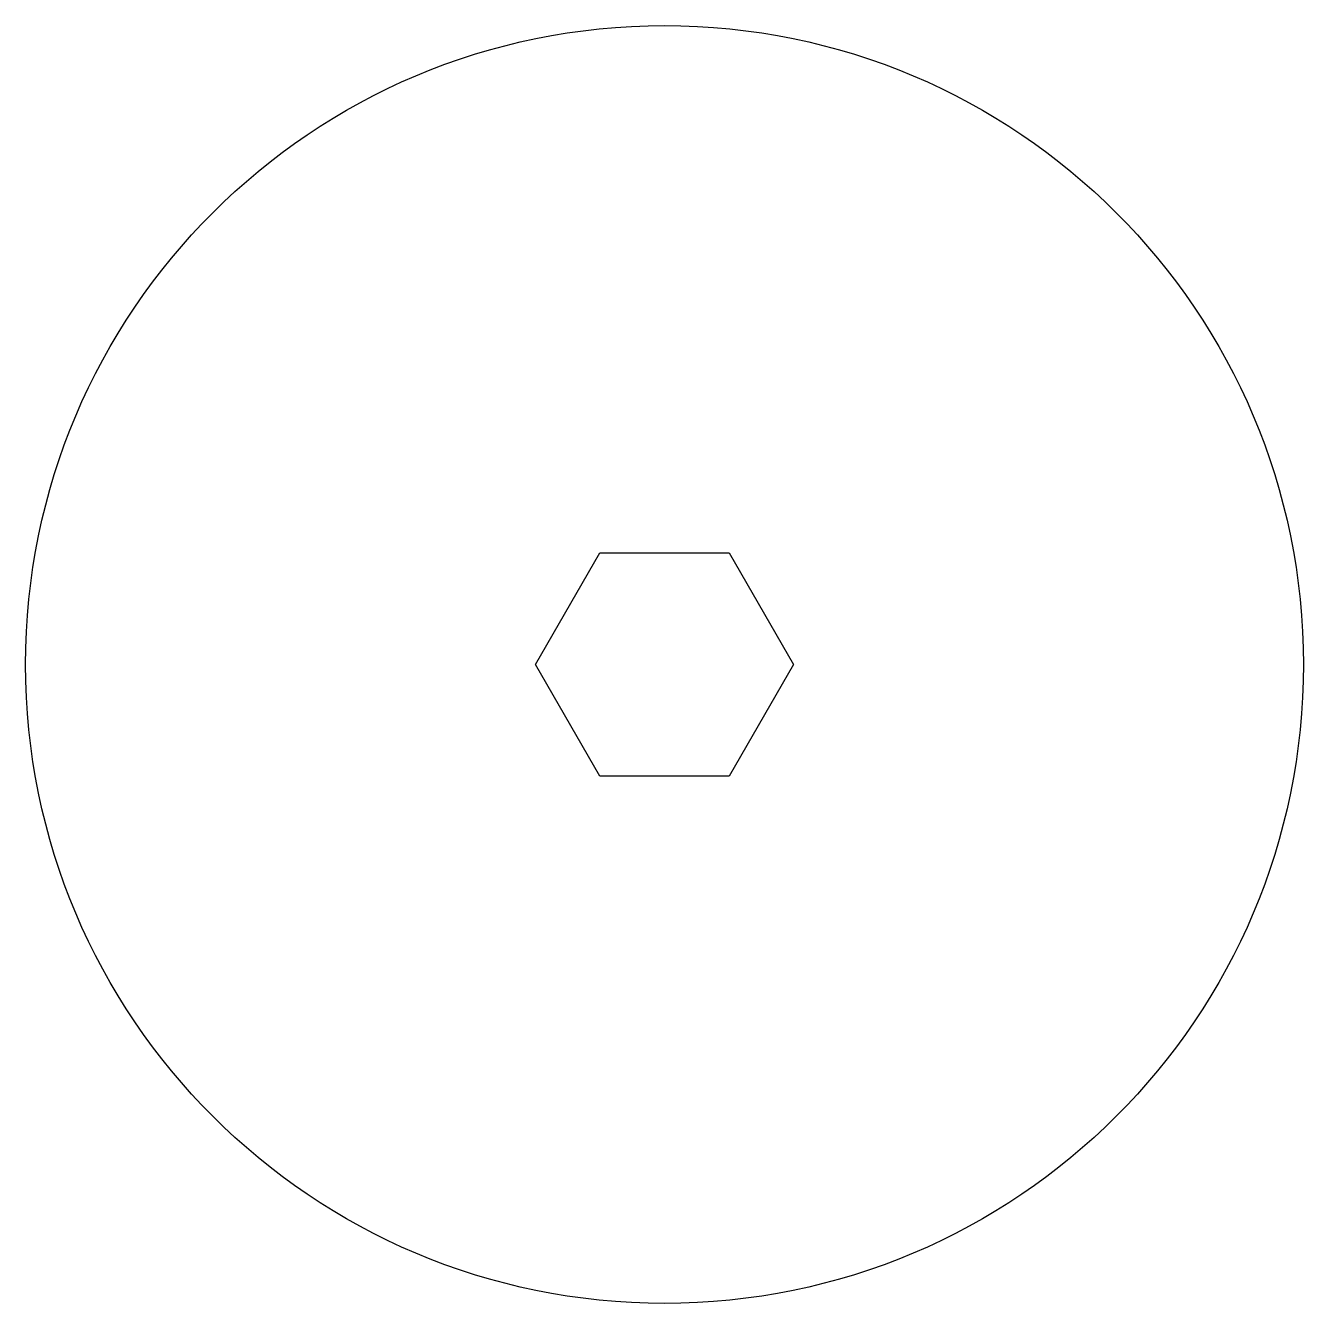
# Model space of a CAD drawing. Header units: millimetres. Extents: x -20 to 20, y -20 to 20.
import ezdxf

# ---------------------------------------------------------------- set-up
doc = ezdxf.new("R2010")
doc.units = ezdxf.units.MM
doc.layers.get('0').update_dxf_attribs({"linetype": 'CONTINUOUS'})

msp = doc.modelspace()

# ---------------------------------------------------------------- linework, layer by layer
msp.add_lwpolyline([(2.021, 3.5), (4.041, 0), (2.021, -3.5), (-2.021, -3.5), (-4.041, 0), (-2.021, 3.5)], close=True)
msp.add_circle((0, 0), 20)

doc.saveas('drawing.dxf')
